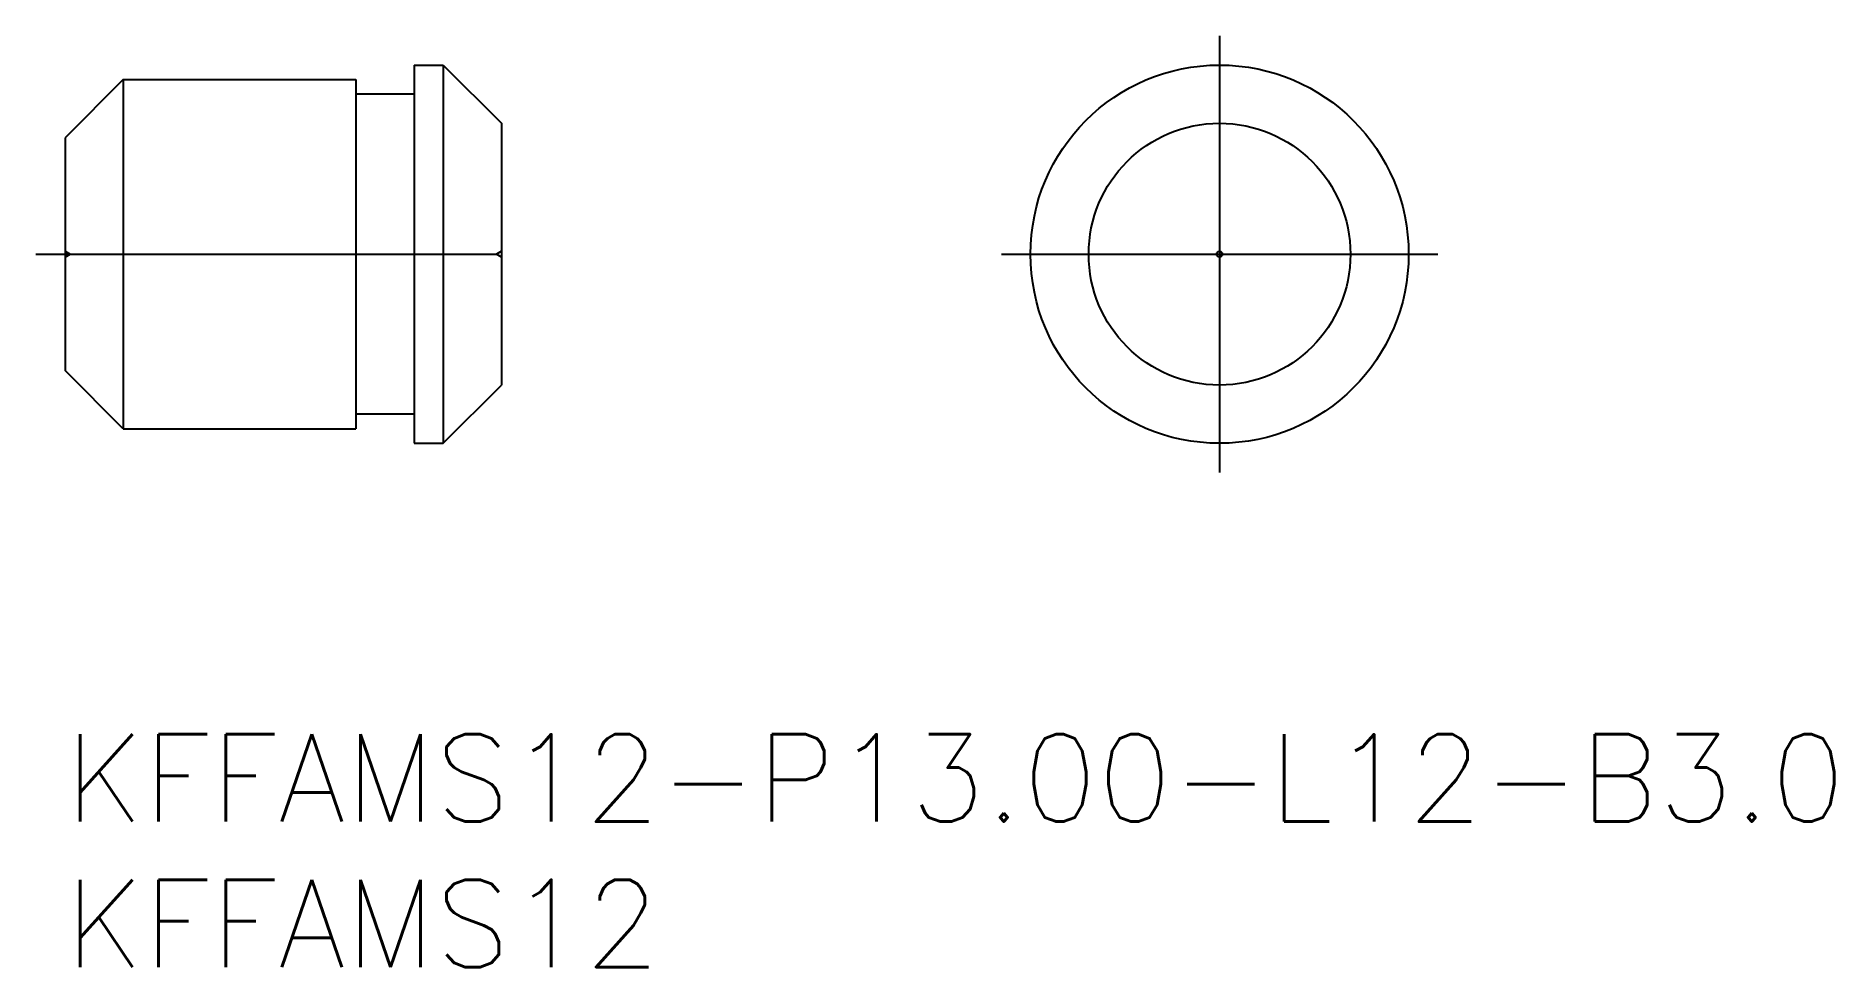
# Model space of a CAD drawing. Extents: x -1 to 60.8, y -8 to 24.
import ezdxf

# ---------------------------------------------------------------- set-up
doc = ezdxf.new("R2010")
doc.units = 0
doc.header["$LTSCALE"] = 0.5
doc.linetypes.add('CENTER', pattern=[50.8, 31.75, -6.35, 6.35, -6.35])
doc.linetypes.add('DASHED', pattern=[19.05, 12.7, -6.35])
doc.layers.get('DEFPOINTS').update_dxf_attribs({"linetype": 'CONTINUOUS'})
for name, color, linetype in [('MSM_CENTER', 1, 'CENTER'), ('MSM_CONTINUOUS', 7, 'CONTINUOUS'), ('MSM_DASHED', 4, 'DASHED'), ('MSM_PART_NUMBER', 7, 'CONTINUOUS')]:
    doc.layers.add(name, color=color, linetype=linetype)
doc.styles.get("Standard").update_dxf_attribs({"font": 'txt.shx', "height": 3, "bigfont": 'bigfont.shx'})

# ---------------------------------------------------------------- blocks, each defined once
blk = doc.blocks.new('*U11')
at = {"layer": 'MSM_PART_NUMBER'}
blk.add_text('KFFAMS12-P13.00-L12-B3.0', height=3, dxfattribs=at).set_placement((0, -3))
blk = doc.blocks.new('*U12')
at = {"layer": 'MSM_PART_NUMBER'}
blk.add_text('KFFAMS12', height=3, dxfattribs=at).set_placement((0, -8))

msp = doc.modelspace()

# ---------------------------------------------------------------- linework, layer by layer
at = {"layer": 'MSM_CENTER'}
for p, q in [((39.69, 24), (39.69, 9)), ((-1, 16.5), (16, 16.5)), ((32.19, 16.5), (47.19, 16.5))]:
    msp.add_line(p, q, dxfattribs=at)
at = {"layer": 'MSM_CONTINUOUS'}
for p, q in [((12, 23), (12, 10)), ((12, 23), (13, 23)), ((13, 23), (13, 10)), ((13, 23), (15, 21)), ((2, 22.5), (0, 20.5)), ((2, 22.5), (2, 10.5)), ((2, 22.5), (10, 22.499)), ((10, 22.499), (10, 10.5)), ((12, 21.999), (10, 21.999)), ((0, 20.5), (0, 12.5)), ((15, 21), (15, 12)), ((2, 10.5), (0, 12.5)), ((13, 10), (15, 12)), ((12, 11.001), (10, 11.001)), ((2, 10.5), (10, 10.5)), ((12, 10), (13, 10))]:
    msp.add_line(p, q, dxfattribs=at)
for radius in [6.5, 4.5, 0.1]:
    msp.add_circle((39.69, 16.5), radius, dxfattribs=at)
at = {"layer": 'MSM_DASHED'}
for p, q in [((0, 16.6), (0.173, 16.5)), ((0, 16.4), (0.173, 16.5)), ((15, 16.6), (14.827, 16.5)), ((15, 16.4), (14.827, 16.5))]:
    msp.add_line(p, q, dxfattribs=at)

# ---------------------------------------------------------------- block references
at = {"layer": 'DEFPOINTS'}
for name in ['*U11', '*U12']:
    msp.add_blockref(name, (0, 0), dxfattribs=at)

doc.saveas('drawing.dxf')
